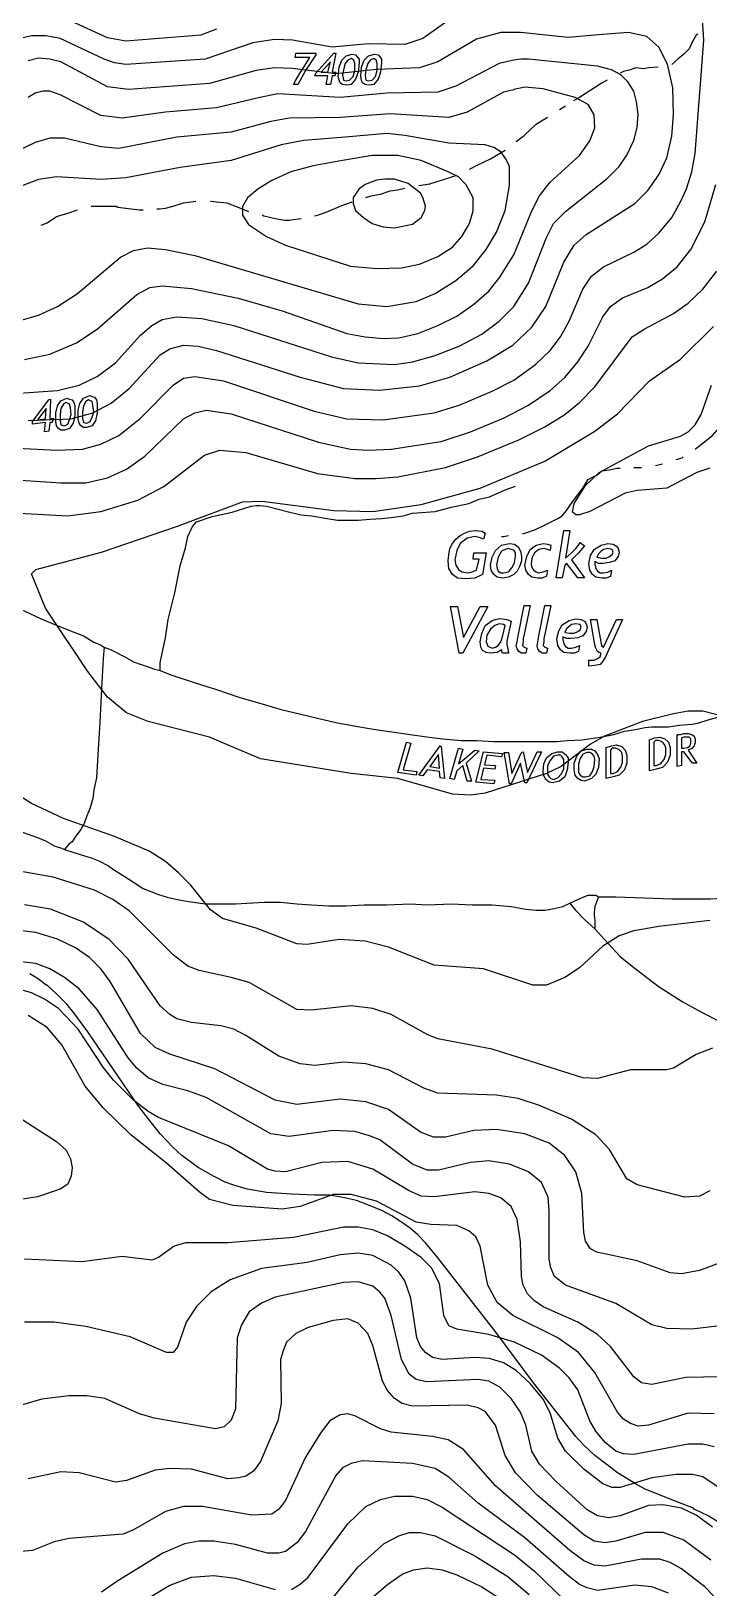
# Model space of a CAD drawing. Extents: x -4.4 to 64.9, y -5.9 to 77.3.
# Drawn here: x 22.27 to 26.4, y 19.39 to 28.89 of the extents above; entities that cross this region are included whole.
import ezdxf

# ---------------------------------------------------------------- set-up
doc = ezdxf.new("R2010")
doc.units = 0
for name, color, linetype in [('7200-7400', 7, 'CONTINUOUS'), ('7400-7600', 7, 'CONTINUOUS'), ('7600-7800', 7, 'CONTINUOUS'), ('7800-8000', 7, 'CONTINUOUS'), ('Elevations', 7, 'CONTINUOUS'), ('Labels', 7, 'CONTINUOUS'), ('roads', 7, 'CONTINUOUS'), ('topo', 7, 'CONTINUOUS'), ('water', 7, 'CONTINUOUS')]:
    doc.layers.add(name, color=color, linetype=linetype)

msp = doc.modelspace()

# ---------------------------------------------------------------- linework, layer by layer
at = {"layer": '7200-7400', "color": 2}
for points in [[(21.986746, 26.351746), (22.424356, 26.330659), (22.582527, 26.335924), (22.693255, 26.367552), (22.803975, 26.420284), (22.935785, 26.525723), (23.136136, 26.726084), (23.199445, 26.768264), (23.267996, 26.778794), (23.441986, 26.752442), (23.995595, 26.567911), (24.195945, 26.52045), (24.417386, 26.515185), (24.728467, 26.557364), (24.881367, 26.604815), (25.081715, 26.689175), (25.213567, 26.757715), (25.345385, 26.852626), (25.435015, 26.936986), (25.498285, 27.021346), (25.551006, 27.116246), (25.635366, 27.311326), (25.688095, 27.390416), (25.761905, 27.448407), (25.946436, 27.538045), (26.025526, 27.585496), (26.099344, 27.654036), (26.178426, 27.748945), (26.231155, 27.843845), (26.268067, 27.922935), (26.299695, 28.028376), (26.320782, 28.139104), (26.373514, 28.829797), (26.362957, 28.987965)], [(24.860274, 28.982662), (24.659913, 28.840311), (24.549193, 28.803402), (24.327753, 28.808667), (24.106312, 28.78758), (23.863774, 28.82976), (23.753054, 28.835025), (23.621244, 28.813938), (23.331263, 28.713766), (22.846152, 28.682127), (22.777612, 28.692684), (22.714342, 28.713772), (22.445443, 28.840303), (22.361084, 28.856125), (22.271453, 28.856125), (22.202913, 28.840303)], [(23.399809, 28.898329), (23.304858, 28.861417), (22.846157, 28.824508), (22.735437, 28.845595), (22.513989, 28.945774)], [(21.986751, 26.161934), (22.450732, 26.130303), (22.60363, 26.130303), (22.73544, 26.161934), (22.851431, 26.214663), (22.962151, 26.293744), (23.199411, 26.520463), (23.268001, 26.557372), (23.336542, 26.573194), (23.489442, 26.552107), (24.021961, 26.378117), (24.21704, 26.335937), (24.327761, 26.330672), (24.464852, 26.335937), (24.770652, 26.383385), (24.949912, 26.441376), (25.15026, 26.525736), (25.303211, 26.604825), (25.435021, 26.694456), (25.524651, 26.773548), (25.60374, 26.868446), (25.66701, 26.963357), (25.75664, 27.142618), (25.804091, 27.205887), (25.877901, 27.258616), (26.030812, 27.321875), (26.120442, 27.374607), (26.21007, 27.448418), (26.294432, 27.553867), (26.378792, 27.722587), (26.44733, 27.949306)], [(22.007807, 25.956345), (22.492878, 25.929992), (22.693226, 25.956345), (22.919947, 26.024883), (23.078118, 26.109245), (23.325926, 26.299054), (23.420867, 26.330693), (23.579048, 26.314871), (24.016658, 26.188332), (24.243377, 26.15669), (24.375187, 26.15669), (24.506997, 26.167247), (24.796986, 26.225246), (24.992058, 26.288516), (25.245137, 26.393966), (25.403355, 26.473047), (25.524627, 26.546866), (25.614257, 26.620677), (25.709156, 26.715577), (25.935866, 27.021385), (26.009688, 27.068836), (26.188946, 27.163737), (26.278586, 27.227006), (26.368217, 27.311366), (26.452576, 27.422086)], [(26.652967, 24.66434), (26.368256, 24.738161), (26.278618, 24.738161), (26.188988, 24.722339), (25.999186, 24.674888), (25.767197, 24.585248), (25.682837, 24.537797), (25.503566, 24.400717), (25.413936, 24.358537), (25.039598, 24.237268), (24.949968, 24.226737), (24.839198, 24.232002), (24.507037, 24.326903), (24.222316, 24.358542), (23.668718, 24.448172), (23.357637, 24.579982), (22.983296, 24.674883), (22.851486, 24.727612), (22.735448, 24.822513), (22.614176, 24.980694), (22.355826, 25.365573), (22.271467, 25.576472), (22.297846, 25.602851), (22.698544, 25.708301), (23.162565, 25.866471), (23.557995, 26.014101), (23.679264, 26.019366), (24.116885, 25.961367), (24.354145, 25.956101), (24.649396, 25.998281), (25.007975, 26.098461), (25.403406, 26.261902), (25.709206, 26.446441), (25.846284, 26.55189), (26.041366, 26.752241), (26.231176, 26.884051), (26.431534, 27.084452)], [(26.410487, 26.220055), (26.331397, 26.193703), (26.146858, 26.098802), (25.967598, 26.08298), (25.893787, 26.067158), (25.677617, 25.956438), (25.614347, 25.93535), (25.59326, 25.93535), (25.572173, 25.951172), (25.582703, 26.003893), (25.651241, 26.114621), (25.735603, 26.193703), (26.036133, 26.357152), (26.231213, 26.415151), (26.278663, 26.441503), (26.320851, 26.483683), (26.357752, 26.546945), (26.421022, 26.726214)], [(26.41041, 23.462292), (26.099339, 23.425391), (25.946431, 23.399012), (25.856801, 23.367381), (25.75663, 23.304111), (25.614271, 23.172301), (25.52464, 23.114302), (25.41391, 23.066851), (25.32956, 23.066851), (25.029031, 23.167031), (24.728451, 23.188118), (24.449011, 23.298846), (24.30666, 23.335748), (24.148482, 23.346304), (23.953402, 23.314666), (23.890129, 23.319931), (23.642331, 23.414831), (23.4367, 23.472831), (23.362891, 23.525562), (23.24162, 23.678462), (23.167811, 23.752273), (23.08872, 23.820821), (22.988551, 23.884091), (22.777601, 23.973721), (22.466531, 24.084442), (22.271451, 24.174072), (22.18182, 24.232071)], [(26.426224, 22.682026), (26.326053, 22.645116), (26.188964, 22.560756), (26.146784, 22.550226), (25.925344, 22.550226), (25.724993, 22.497497), (25.635363, 22.502762), (25.081754, 22.676763), (24.749544, 22.740022), (24.686274, 22.766375), (24.464833, 22.887647), (24.354113, 22.924556), (24.222292, 22.940378), (23.979762, 22.913999), (23.890132, 22.919264), (23.600143, 23.082716), (23.489423, 23.114344), (23.294343, 23.156524), (23.225803, 23.182903), (23.136173, 23.251443), (22.867234, 23.520331), (22.767052, 23.588882), (22.656332, 23.646874), (22.403263, 23.725963), (22.007823, 23.794503)], [(26.41041, 21.811705), (26.34714, 21.780066), (26.25751, 21.774801), (25.967521, 21.848612), (25.904249, 21.885521), (25.79881, 22.064779), (25.71445, 22.15442), (25.56682, 22.249321), (25.37174, 22.33368), (25.23992, 22.37586), (25.10812, 22.396948), (24.749549, 22.407505), (24.665189, 22.439133), (24.449011, 22.549853), (24.311931, 22.586762), (24.17485, 22.597293), (24.00086, 22.576206), (23.91123, 22.586762), (23.779409, 22.634213), (23.579061, 22.760752), (23.50525, 22.797654), (23.426161, 22.818741), (23.246901, 22.839828), (23.15726, 22.860916), (23.11508, 22.887268), (23.057091, 22.939989), (22.861961, 23.22471), (22.74597, 23.345968), (22.5878, 23.451421), (22.387439, 23.53051), (22.229271, 23.556862)]]:
    msp.add_lwpolyline(points, dxfattribs=at)
at = {"layer": '7400-7600', "color": 2}
for points in [[(22.139807, 26.67335), (22.429799, 26.694437), (22.561609, 26.726079), (22.672379, 26.778797), (22.783099, 26.863157), (22.935999, 27.031868), (23.004537, 27.089868), (23.06781, 27.126777), (23.157437, 27.142599), (23.310337, 27.132042), (23.505417, 27.089862), (24.101209, 26.900053), (24.26465, 26.863151), (24.486098, 26.852594), (24.596858, 26.868417), (24.728668, 26.905326), (24.881568, 26.963317), (25.018659, 27.037136), (25.124109, 27.116228), (25.213739, 27.205858), (25.303369, 27.348207), (25.41409, 27.627646), (25.456269, 27.712006), (25.530078, 27.785828), (25.783167, 27.986178), (25.856978, 28.059986), (25.904429, 28.128526), (25.946608, 28.218167), (25.967696, 28.297257), (25.972961, 28.376338), (25.962431, 28.455427), (25.946608, 28.518697), (25.909699, 28.576688), (25.867519, 28.618868), (25.809528, 28.650507), (25.725168, 28.671594), (25.303369, 28.713774), (25.255919, 28.713764), (25.255919, 28.713735), (25.255919, 28.713735), (25.213739, 28.708469), (25.124109, 28.687382), (24.860489, 28.550301), (24.749758, 28.513392), (24.438687, 28.508127), (24.153929, 28.481774), (23.774308, 28.502862), (23.663598, 28.481774), (23.399967, 28.418504), (23.088899, 28.392152), (22.825269, 28.355243), (22.693459, 28.371065), (22.445607, 28.497604), (22.382348, 28.518692), (22.340168, 28.518692), (22.292707, 28.508135), (22.250527, 28.481782)], [(22.229266, 26.883659), (22.382166, 26.915288), (22.545657, 26.983828), (22.672197, 27.068198), (22.914727, 27.279087), (22.993816, 27.321269), (23.067627, 27.331826), (23.246895, 27.316004), (23.531606, 27.258013), (23.800496, 27.178924), (24.195937, 27.041832), (24.306657, 27.020745), (24.417417, 27.010215), (24.512326, 27.01548), (24.628317, 27.041859), (24.749586, 27.089309), (24.865577, 27.147301), (24.971026, 27.221119), (25.060656, 27.300209), (25.129197, 27.38456), (25.213557, 27.521638), (25.324277, 27.79054), (25.371738, 27.88017), (25.435007, 27.96453), (25.614265, 28.127979), (25.677535, 28.217609), (25.709177, 28.296698), (25.703885, 28.37578), (25.666986, 28.439049), (25.587897, 28.481229), (25.392817, 28.533961), (25.282097, 28.544491), (25.213546, 28.528669), (25.213538, 28.528645), (25.213538, 28.528645), (25.150268, 28.512823), (24.928828, 28.391551), (24.818108, 28.359923), (24.459579, 28.38101), (24.153739, 28.359923), (23.842658, 28.354658), (23.731937, 28.333571), (23.489407, 28.270301), (23.157239, 28.238659), (22.803988, 28.170119), (22.693268, 28.180676), (22.471817, 28.233394), (22.382147, 28.233394), (22.292517, 28.207042), (22.107978, 28.117414)], [(22.202913, 27.121536), (22.313633, 27.153164), (22.429624, 27.205885), (22.550893, 27.284974), (22.814513, 27.506414), (22.893603, 27.548605), (22.977962, 27.564427), (23.088682, 27.553896), (23.267993, 27.516984), (24.264483, 27.221725), (24.438473, 27.205903), (24.617733, 27.237542), (24.733732, 27.284992), (24.860264, 27.364082), (24.965713, 27.453712), (25.044803, 27.553894), (25.108072, 27.659343), (25.160793, 27.791154), (25.187199, 27.944054), (25.187199, 28.060042), (25.166059, 28.107492), (25.134417, 28.149683), (25.092287, 28.176035), (25.039516, 28.191857), (24.818079, 28.202414), (24.549177, 28.249864), (24.438457, 28.260395), (24.185378, 28.239307), (24.185399, 28.239263), (24.185399, 28.239263), (23.93232, 28.218175), (23.795239, 28.191823), (23.489439, 28.096925), (23.178318, 28.054745), (22.846157, 27.991475), (22.698528, 27.980918), (22.424359, 27.99674), (22.313639, 27.980918), (22.007838, 27.864927)], [(26.521141, 20.994434), (26.2997, 20.968081), (26.14679, 20.973346), (26.057159, 20.994434), (25.835722, 21.126244), (25.529921, 21.236964), (25.461381, 21.289685), (25.440267, 21.342414), (25.429737, 21.395135), (25.429737, 21.690394), (25.424472, 21.774753), (25.382289, 21.864384), (25.3032, 21.927654), (25.187209, 21.975104), (25.06067, 21.996191), (24.94995, 21.985661), (24.75487, 21.93821), (24.686282, 21.93821), (24.596651, 21.975112), (24.396301, 22.122741), (24.333031, 22.149094), (24.243401, 22.175473), (24.11158, 22.180738), (23.842689, 22.143829), (23.731969, 22.159651), (23.336542, 22.381091), (23.225811, 22.423271), (23.072911, 22.46018), (22.98328, 22.50236), (22.91474, 22.560362), (22.861972, 22.623621), (22.67216, 22.918881), (22.561439, 23.045423), (22.471812, 23.113961), (22.382181, 23.166692), (22.297822, 23.19832), (22.208181, 23.208877)], [(26.47895, 20.678447), (26.26278, 20.673182), (26.057151, 20.631002), (25.993882, 20.641559), (25.946431, 20.67846), (25.804069, 20.862999), (25.724991, 20.93681), (25.603722, 21.010632), (25.39282, 21.10553), (25.340101, 21.142439), (25.297922, 21.184622), (25.271569, 21.23734), (25.261012, 21.290071), (25.255747, 21.50096), (25.23466, 21.638051), (25.19774, 21.71713), (25.134481, 21.769861), (25.060662, 21.796214), (24.97631, 21.806771), (24.728451, 21.775129), (24.649362, 21.780394), (24.575551, 21.812036), (24.35411, 21.943846), (24.20121, 21.991296), (24.04304, 21.986031), (23.821592, 21.928029), (23.758322, 21.933294), (23.710871, 21.943851), (23.473612, 22.0862), (23.04654, 22.26019), (22.98327, 22.297099), (22.8936, 22.36564), (22.772331, 22.486911), (22.709061, 22.56599), (22.556161, 22.797979), (22.434892, 22.924522), (22.350529, 22.982521), (22.271451, 23.01942), (22.166001, 23.051061)], [(26.436762, 20.451834), (26.278594, 20.457099), (26.036064, 20.383278), (25.972794, 20.378013), (25.925344, 20.393835), (25.883164, 20.420187), (25.846252, 20.462367), (25.709174, 20.704898), (25.608992, 20.826169), (25.482453, 20.915797), (25.208294, 21.052888), (25.113383, 21.131977), (25.055383, 21.237419), (25.007933, 21.474679), (24.98158, 21.532678), (24.939401, 21.569588), (24.865582, 21.601219), (24.707372, 21.606484), (24.617741, 21.622306), (24.3752, 21.748845), (24.2223, 21.791025), (24.11158, 21.791025), (23.911232, 21.717207), (23.800512, 21.701385), (23.49998, 21.722472), (23.357621, 21.759373), (23.294351, 21.806832), (23.094001, 21.980822), (22.877791, 22.154812), (22.709061, 22.318253), (22.598341, 22.450063), (22.455992, 22.703142), (22.366362, 22.808592), (22.250361, 22.882403)], [(22.160707, 22.281378), (22.424338, 22.112658), (22.482326, 22.059929), (22.508679, 22.007208), (22.519236, 21.95449), (22.51397, 21.901759), (22.492883, 21.854308), (22.445433, 21.82268), (22.308352, 21.775219), (21.897102, 21.71196)], [(26.436773, 20.251317), (26.368233, 20.267139), (26.278605, 20.267139), (25.946444, 20.203869), (25.883175, 20.209135), (25.835724, 20.224957), (25.772454, 20.277677), (25.714452, 20.346218), (25.677543, 20.409488), (25.603735, 20.599297), (25.551014, 20.673105), (25.493015, 20.731107), (25.382284, 20.810196), (25.218843, 20.889278), (25.060675, 20.936725), (24.865584, 20.968367), (24.818094, 20.989454), (24.786503, 21.052724), (24.760151, 21.247804), (24.712653, 21.342705), (24.649383, 21.405975), (24.549201, 21.474523), (24.443762, 21.537795), (24.354121, 21.574694), (24.264491, 21.590516), (24.174861, 21.590516), (23.86906, 21.527246), (23.468352, 21.495607), (23.210002, 21.495607), (23.141462, 21.47452), (23.046561, 21.405972), (23.004381, 21.39015), (22.825073, 21.411237), (22.577272, 21.379606), (22.229281, 21.395428)]]:
    msp.add_lwpolyline(points, dxfattribs=at)
msp.add_lwpolyline([(24.169577, 28.096305), (23.990308, 28.064664), (23.853228, 28.027755), (23.737237, 27.975034), (23.652877, 27.922305), (23.589608, 27.869584), (23.557969, 27.816866), (23.557969, 27.764134), (23.594878, 27.706146), (23.705598, 27.632324), (23.821589, 27.579603), (24.217027, 27.453064), (24.375198, 27.437242), (24.528098, 27.442507), (24.638818, 27.463594), (24.749549, 27.511045), (24.839179, 27.569044), (24.897168, 27.632314), (24.944629, 27.711403), (24.965716, 27.790484), (24.965716, 27.869573), (24.923536, 27.948663), (24.876086, 27.996113), (24.812805, 28.027744), (24.649364, 28.096295), (24.507016, 28.127923), (24.348835, 28.127923), (24.169574, 28.096295), (24.169577, 28.096305)], close=True, dxfattribs=at)
at = {"layer": '7600-7800', "color": 2}
for points in [[(26.426221, 19.761018), (26.326039, 19.834826), (26.236409, 19.877006), (26.125692, 19.898093), (26.036061, 19.892828), (25.862071, 19.829555), (25.793531, 19.819025), (25.724991, 19.829555), (25.661721, 19.866467), (25.471912, 20.040457), (25.37173, 20.145907), (25.324279, 20.224996), (25.28737, 20.383167), (25.255742, 20.462256), (25.19774, 20.546616), (25.129199, 20.615156), (25.060662, 20.652066), (24.997389, 20.662596), (24.68104, 20.646774), (24.617731, 20.662596), (24.575551, 20.694235), (24.52809, 20.783865), (24.46482, 21.052756), (24.427921, 21.158206), (24.39628, 21.195115), (24.3541, 21.232027), (24.26447, 21.258379), (24.174839, 21.253114), (23.758322, 21.163484), (23.673959, 21.126572), (23.600141, 21.073854), (23.55269, 20.994764), (23.526338, 20.915673), (23.515781, 20.483333), (23.489428, 20.414793), (23.447248, 20.372613), (23.394528, 20.362056), (23.02019, 20.425336), (22.930549, 20.451689), (22.719607, 20.546587), (22.60889, 20.562409), (22.49817, 20.562409), (22.334718, 20.541322), (22.208178, 20.504412)], [(26.415686, 19.560778), (26.252237, 19.682047), (26.125697, 19.729498), (26.014977, 19.729498), (25.835716, 19.67678), (25.772447, 19.666223), (25.703896, 19.67678), (25.640636, 19.713678), (25.355916, 19.956219), (25.224105, 20.093297), (25.160836, 20.19875), (25.102847, 20.383289), (25.039577, 20.467648), (24.997395, 20.488736), (24.928846, 20.504558), (24.596646, 20.499292), (24.533376, 20.515115), (24.485926, 20.546756), (24.443746, 20.594204), (24.412105, 20.652206), (24.354105, 20.868376), (24.322477, 20.942184), (24.264475, 21.005454), (24.201205, 21.031833), (24.111575, 21.021276), (23.958675, 20.979096), (23.884867, 20.942184), (23.826865, 20.889466), (23.805777, 20.836734), (23.789955, 20.784016), (23.795221, 20.515115), (23.774133, 20.409675), (23.668684, 20.161864), (23.626514, 20.103865), (23.579053, 20.072234), (23.536873, 20.061677), (23.468333, 20.056412), (23.246893, 20.114411), (23.115083, 20.119676), (23.025444, 20.109146), (22.851454, 20.045873), (22.782874, 20.035343), (22.561434, 20.093332), (22.450703, 20.098597), (22.250353, 20.056417)], [(26.526419, 19.244313), (26.378789, 19.397213), (26.236428, 19.507933), (26.16789, 19.544843), (26.10462, 19.56593), (25.9939, 19.56593), (25.77246, 19.52375), (25.703909, 19.529015), (25.64065, 19.555368), (25.55629, 19.618637), (25.10286, 20.014068), (24.90778, 20.235519), (24.812869, 20.293508), (24.717918, 20.314595), (24.464839, 20.340974), (24.401579, 20.362061), (24.243398, 20.44114), (24.201218, 20.451697), (24.153768, 20.446431), (24.090498, 20.409522), (24.03778, 20.340982), (23.942879, 20.188082), (23.82161, 19.924451), (23.77943, 19.87173), (23.73725, 19.840102), (23.615979, 19.83481), (23.315449, 19.887541), (23.199458, 19.887541), (23.088738, 19.8559), (22.893608, 19.74518), (22.830338, 19.718827), (22.49818, 19.692448), (22.40855, 19.671361), (22.276729, 19.61863), (22.208189, 19.613364)], [(26.157352, 19.359576), (26.057173, 19.396485), (25.951723, 19.407016), (25.725012, 19.375387), (25.661742, 19.39121), (25.614292, 19.412297), (25.551022, 19.459747), (25.282121, 19.697007), (24.99741, 19.907896), (24.818102, 20.066077), (24.733743, 20.118806), (24.596662, 20.150437), (24.290851, 20.166259), (24.222311, 20.150437), (24.169593, 20.124084), (24.127413, 20.076634), (23.942882, 19.733924), (23.89015, 19.665376), (23.821613, 19.612655), (23.779433, 19.602125), (23.710893, 19.602125), (23.515802, 19.654846), (23.383992, 19.675933), (23.294362, 19.675933), (23.204731, 19.660111), (23.072921, 19.60212), (22.798712, 19.4334), (22.698531, 19.364849)]]:
    msp.add_lwpolyline(points, dxfattribs=at)
at = {"layer": '7800-8000', "color": 2}
for points in [[(24.021945, 19.223273), (24.264475, 19.518522), (24.422656, 19.660883), (24.512276, 19.708331), (24.575546, 19.729445), (24.644086, 19.729445), (24.733724, 19.708331), (24.976254, 19.587073), (25.176655, 19.460533), (25.308465, 19.349813)], [(24.333047, 19.317478), (24.443767, 19.412387), (24.533397, 19.475646), (24.601938, 19.502025), (24.686298, 19.512555), (24.775928, 19.502025), (24.865558, 19.470386), (25.018458, 19.396575), (25.176676, 19.296396)]]:
    msp.add_lwpolyline(points, dxfattribs=at)
at = {"layer": 'Elevations', "color": 1}
for points in [[(24.006128, 28.740149), (23.942858, 28.645243), (23.895408, 28.560894), (23.869055, 28.560894), (23.884878, 28.587352), (23.905965, 28.624261), (23.937603, 28.671701), (23.969234, 28.724433), (23.879604, 28.724433), (23.884869, 28.750891), (24.006138, 28.750891)], [(24.127397, 28.750706), (24.10631, 28.634713), (24.127397, 28.634713), (24.122132, 28.613546), (24.10631, 28.613546), (24.095779, 28.560814), (24.0694, 28.560814), (24.079957, 28.613546), (24.000868, 28.613546), (24.006133, 28.629421), (24.116864, 28.750679)], [(24.095758, 28.697974), (24.037759, 28.634713), (24.079939, 28.634713)], [(24.259207, 28.729592), (24.269737, 28.713717), (24.269737, 28.69255), (24.264472, 28.63458), (24.24865, 28.592379), (24.222298, 28.560761), (24.190667, 28.55547), (24.169579, 28.560761), (24.153757, 28.571345), (24.148492, 28.58722), (24.143227, 28.608386), (24.148492, 28.666357), (24.164314, 28.708558), (24.190667, 28.735016), (24.227579, 28.745599), (24.248666, 28.740308)], [(24.174847, 28.587246), (24.190669, 28.581955), (24.211756, 28.587246), (24.232844, 28.608413), (24.243374, 28.645296), (24.243374, 28.687497), (24.238109, 28.708664), (24.222287, 28.719247), (24.201199, 28.708664), (24.185377, 28.687497), (24.17482, 28.650588), (24.169555, 28.618943)], [(24.396288, 28.729592), (24.406845, 28.713717), (24.406845, 28.69255), (24.40158, 28.63458), (24.385758, 28.592379), (24.359405, 28.560761), (24.327763, 28.55547), (24.306676, 28.560761), (24.290854, 28.571345), (24.285588, 28.58722), (24.280323, 28.608386), (24.285588, 28.666357), (24.301411, 28.708558), (24.32779, 28.735016), (24.364698, 28.745599), (24.385786, 28.740308)], [(24.311928, 28.587246), (24.32775, 28.581955), (24.348837, 28.587246), (24.369925, 28.608413), (24.380455, 28.645296), (24.380455, 28.687497), (24.37519, 28.708664), (24.359368, 28.719247), (24.338281, 28.708664), (24.322458, 28.687497), (24.311902, 28.650588), (24.306636, 28.618943)], [(22.387447, 26.641712), (22.382182, 26.520454), (22.403269, 26.525745), (22.398004, 26.499287), (22.382182, 26.499287), (22.37689, 26.446555), (22.350538, 26.441264), (22.355803, 26.49926), (22.276721, 26.488677), (22.276721, 26.504552), (22.376903, 26.636368)], [(22.529808, 26.620625), (22.535073, 26.599458), (22.535073, 26.541461), (22.524516, 26.493995), (22.503429, 26.462378), (22.471801, 26.451794), (22.450714, 26.451794), (22.434892, 26.462378), (22.424361, 26.478253), (22.419069, 26.504711), (22.419069, 26.557442), (22.429626, 26.599617), (22.450714, 26.631235), (22.487623, 26.64711), (22.503445, 26.641818), (22.519267, 26.636526)], [(22.450719, 26.483544), (22.471806, 26.478253), (22.492894, 26.488836), (22.50345, 26.515294), (22.513981, 26.546912), (22.508716, 26.589086), (22.50345, 26.610253), (22.482363, 26.620836), (22.466541, 26.610253), (22.450719, 26.583795), (22.445454, 26.546885), (22.445454, 26.510003)], [(22.666889, 26.636447), (22.672154, 26.61528), (22.672154, 26.557284), (22.661597, 26.509844), (22.64051, 26.4782), (22.608879, 26.467616), (22.587792, 26.467616), (22.57197, 26.4782), (22.561439, 26.494075), (22.556174, 26.520533), (22.556174, 26.573238), (22.566731, 26.615439), (22.587818, 26.647083), (22.624728, 26.662958), (22.64055, 26.657666), (22.656372, 26.652375)], [(22.587808, 26.49934), (22.608895, 26.494048), (22.629983, 26.504631), (22.640513, 26.53109), (22.65107, 26.562734), (22.645805, 26.604909), (22.64054, 26.626075), (22.619452, 26.636659), (22.60363, 26.626075), (22.587808, 26.599617), (22.582543, 26.562708), (22.582543, 26.525798)], [(22.361089, 26.583715), (22.308368, 26.515162), (22.355818, 26.520454)]]:
    msp.add_lwpolyline(points, close=True, dxfattribs=at)
at = {"layer": 'Labels', "color": 6}
for points in [[(25.039559, 25.824467), (25.029029, 25.787558), (25.002676, 25.798141), (24.976297, 25.803433), (24.928846, 25.792849), (24.886666, 25.761205), (24.865579, 25.719031), (24.855048, 25.661034), (24.860314, 25.629416), (24.876136, 25.602958), (24.897223, 25.587083), (24.934135, 25.581791), (24.960487, 25.587083), (24.986866, 25.597666), (25.002688, 25.666193), (24.96578, 25.666193), (24.971045, 25.703103), (25.044866, 25.703103), (25.023778, 25.571287), (24.976327, 25.550121), (24.918327, 25.544829), (24.870879, 25.550121), (24.839237, 25.571287), (24.818149, 25.608197), (24.812884, 25.655663), (24.818149, 25.692546), (24.823414, 25.729455), (24.839237, 25.761099), (24.860324, 25.787558), (24.886676, 25.808724), (24.913029, 25.824599), (24.944667, 25.835183), (24.981577, 25.840474), (25.018478, 25.835183)], [(25.556258, 25.840289), (25.529905, 25.671564), (25.566815, 25.703209), (25.593167, 25.729667), (25.608989, 25.750834), (25.619519, 25.766709), (25.645872, 25.745542), (25.608971, 25.703367), (25.566791, 25.661166), (25.645872, 25.550465), (25.603693, 25.550465), (25.535152, 25.640105), (25.524595, 25.629522), (25.5088, 25.550412), (25.47189, 25.550412), (25.519349, 25.840421)], [(25.239909, 25.740118), (25.255731, 25.71366), (25.260996, 25.682015), (25.260996, 25.655557), (25.250466, 25.623939), (25.234644, 25.592295), (25.213557, 25.571129), (25.181915, 25.555254), (25.145015, 25.549962), (25.113374, 25.555254), (25.092287, 25.571129), (25.076465, 25.597587), (25.0712, 25.629205), (25.08173, 25.676644), (25.102818, 25.718845), (25.139727, 25.75049), (25.187178, 25.761073), (25.218816, 25.755781)], [(25.440267, 25.750675), (25.435002, 25.719031), (25.41918, 25.724322), (25.398092, 25.729614), (25.366453, 25.724322), (25.340101, 25.703156), (25.324279, 25.671511), (25.319014, 25.634602), (25.324279, 25.613435), (25.334809, 25.59756), (25.350631, 25.586977), (25.366453, 25.581685), (25.392832, 25.586977), (25.419185, 25.59756), (25.41392, 25.560678), (25.387567, 25.550094), (25.361188, 25.550094), (25.324286, 25.555386), (25.303199, 25.571261), (25.287377, 25.597719), (25.282112, 25.629337), (25.292669, 25.682068), (25.313756, 25.724243), (25.350665, 25.750701), (25.392845, 25.761285), (25.419197, 25.755993)], [(25.851517, 25.729561), (25.856782, 25.708394), (25.851517, 25.681936), (25.83043, 25.655478), (25.798802, 25.644894), (25.756611, 25.639603), (25.730258, 25.639603), (25.709171, 25.650186), (25.709171, 25.634311), (25.714436, 25.607853), (25.724967, 25.591978), (25.740789, 25.581394), (25.761876, 25.581394), (25.788228, 25.586686), (25.809316, 25.597269), (25.80405, 25.56036), (25.777698, 25.549777), (25.751345, 25.549777), (25.714433, 25.555068), (25.693346, 25.570943), (25.677524, 25.597402), (25.672259, 25.639603), (25.682816, 25.687043), (25.703903, 25.723952), (25.746082, 25.75041), (25.788262, 25.760994), (25.819904, 25.755702), (25.840991, 25.745119)], [(25.118648, 25.59248), (25.13447, 25.581897), (25.150292, 25.581897), (25.181923, 25.587189), (25.20301, 25.613647), (25.218832, 25.645291), (25.224098, 25.682201), (25.224098, 25.703367), (25.213541, 25.719242), (25.197719, 25.724534), (25.181897, 25.729826), (25.160809, 25.724534), (25.139696, 25.713951), (25.118608, 25.677041), (25.108051, 25.629601), (25.113317, 25.608435)], [(25.719707, 25.67683), (25.751338, 25.671538), (25.777717, 25.671538), (25.798804, 25.682121), (25.814626, 25.692705), (25.819892, 25.70858), (25.814626, 25.724455), (25.788274, 25.729746), (25.761921, 25.724455), (25.746099, 25.713871), (25.730277, 25.697996)], [(25.055378, 25.376316), (24.902478, 25.091598), (24.881391, 25.091598), (24.828659, 25.376316), (24.870842, 25.376316), (24.907751, 25.186504), (25.00793, 25.376316)], [(25.287367, 25.091598), (25.261014, 25.091598), (25.245192, 25.102181), (25.234635, 25.118056), (25.22937, 25.133931), (25.234635, 25.160389), (25.239901, 25.197299), (25.27681, 25.381846), (25.31372, 25.381846), (25.27681, 25.207856), (25.271545, 25.181397), (25.271545, 25.160231), (25.266279, 25.139064), (25.276836, 25.128481), (25.292658, 25.123189)], [(25.413907, 25.091598), (25.387528, 25.091598), (25.371706, 25.102181), (25.361149, 25.118056), (25.355884, 25.133931), (25.361149, 25.160389), (25.366414, 25.197299), (25.403324, 25.381846), (25.440233, 25.381846), (25.403324, 25.207856), (25.398059, 25.181397), (25.398059, 25.160231), (25.392794, 25.139064), (25.403324, 25.128481), (25.419146, 25.123189)], [(25.197729, 25.286675), (25.171376, 25.165416), (25.171376, 25.14425), (25.176642, 25.117791), (25.181907, 25.091333), (25.145008, 25.091333), (25.139743, 25.1125), (25.11339, 25.096625), (25.07121, 25.091333), (25.044858, 25.096625), (25.023771, 25.107208), (25.01324, 25.128375), (25.007975, 25.159993), (25.018532, 25.212724), (25.039619, 25.26019), (25.081789, 25.291808), (25.102877, 25.2971), (25.129229, 25.302391), (25.171408, 25.2971)], [(25.055378, 25.133772), (25.081731, 25.123189), (25.102818, 25.128481), (25.11864, 25.139064), (25.134462, 25.160231), (25.144992, 25.191875), (25.160815, 25.260428), (25.150284, 25.26572), (25.123905, 25.271012), (25.097553, 25.260428), (25.0712, 25.239262), (25.050113, 25.202352), (25.044848, 25.160178)], [(25.656437, 25.270853), (25.661702, 25.249686), (25.656437, 25.223228), (25.63535, 25.19677), (25.603711, 25.186186), (25.561531, 25.180895), (25.535178, 25.180895), (25.514091, 25.191478), (25.514091, 25.175603), (25.519356, 25.149145), (25.529913, 25.13327), (25.545735, 25.122686), (25.566822, 25.122686), (25.593175, 25.127978), (25.614262, 25.138561), (25.608971, 25.101652), (25.582618, 25.091069), (25.556266, 25.091069), (25.519356, 25.09636), (25.498269, 25.112235), (25.482447, 25.138694), (25.477182, 25.180895), (25.487739, 25.228334), (25.508826, 25.265244), (25.551006, 25.291702), (25.593186, 25.302285), (25.624828, 25.296994), (25.645915, 25.28641)], [(25.524617, 25.218148), (25.556258, 25.212856), (25.582637, 25.212856), (25.603724, 25.22344), (25.619546, 25.234023), (25.624811, 25.249898), (25.619546, 25.265773), (25.593194, 25.271065), (25.566841, 25.265773), (25.551019, 25.25519), (25.535197, 25.239315)], [(25.877878, 25.297232), (25.772428, 25.065245), (25.756606, 25.044079), (25.740784, 25.022912), (25.709145, 25.01762), (25.672243, 25.012329), (25.672243, 25.049238), (25.703874, 25.049238), (25.724961, 25.059821), (25.740783, 25.070405), (25.746048, 25.091571), (25.735518, 25.096863), (25.724961, 25.102155), (25.714431, 25.123321), (25.709165, 25.144488), (25.682813, 25.297391), (25.719722, 25.297391), (25.746074, 25.149753), (25.75134, 25.133878), (25.76187, 25.128586), (25.840959, 25.297311)], [(26.315509, 24.58545), (26.320774, 24.569575), (26.320774, 24.548408), (26.315509, 24.527241), (26.299687, 24.511366), (26.278599, 24.500783), (26.33132, 24.421699), (26.304968, 24.421699), (26.252237, 24.490226), (26.236415, 24.490226), (26.236415, 24.405877), (26.210036, 24.400585), (26.210036, 24.590398), (26.215301, 24.595689), (26.231123, 24.595689), (26.25221, 24.600981), (26.278563, 24.600981), (26.29965, 24.595689)], [(24.623009, 24.369285), (24.617744, 24.348119), (24.507024, 24.363994), (24.559753, 24.548514), (24.586105, 24.543222), (24.538655, 24.379789)], [(24.770639, 24.522161), (24.791726, 24.327084), (24.765374, 24.332376), (24.760109, 24.369285), (24.68629, 24.379869), (24.659938, 24.342959), (24.633585, 24.348251), (24.765396, 24.527533)], [(24.902449, 24.506366), (24.876096, 24.416725), (24.976276, 24.501074), (25.002629, 24.495783), (24.92354, 24.421964), (24.955179, 24.311262), (24.928826, 24.311262), (24.902447, 24.406168), (24.865546, 24.374524), (24.849724, 24.321793), (24.823372, 24.327084), (24.876093, 24.511631)], [(25.709177, 24.495809), (25.724999, 24.474642), (25.73553, 24.448184), (25.730264, 24.395453), (25.714442, 24.353278), (25.68809, 24.32682), (25.645911, 24.310945), (25.624824, 24.316236), (25.603736, 24.32682), (25.587914, 24.347986), (25.582623, 24.37963), (25.582623, 24.421805), (25.598445, 24.46398), (25.624797, 24.495624), (25.661709, 24.506207), (25.688088, 24.506207)], [(25.872628, 24.522161), (25.893715, 24.500995), (25.904246, 24.469377), (25.904246, 24.421937), (25.888424, 24.379736), (25.856785, 24.348119), (25.819873, 24.337535), (25.777693, 24.326952), (25.777693, 24.516738), (25.809335, 24.527321), (25.840963, 24.532613)], [(25.804077, 24.501074), (25.804077, 24.358728), (25.819899, 24.358728), (25.846278, 24.369312), (25.867365, 24.39577), (25.877922, 24.427414), (25.877922, 24.464297), (25.872657, 24.485464), (25.856835, 24.501339), (25.835748, 24.511922), (25.81466, 24.511922)], [(26.136249, 24.569628), (26.157336, 24.548461), (26.167867, 24.516817), (26.167867, 24.469377), (26.152071, 24.427203), (26.120432, 24.395558), (26.08353, 24.384975), (26.04135, 24.374392), (26.04135, 24.564204), (26.072981, 24.574787), (26.10462, 24.580079)], [(26.067708, 24.54854), (26.067708, 24.406195), (26.083504, 24.406195), (26.109883, 24.416778), (26.13097, 24.443236), (26.1415, 24.474854), (26.1415, 24.511763), (26.136235, 24.53293), (26.120413, 24.548805), (26.099326, 24.559388), (26.078238, 24.559388)], [(26.236428, 24.574893), (26.236428, 24.511631), (26.25225, 24.511631), (26.273337, 24.516923), (26.28916, 24.527506), (26.294425, 24.543381), (26.294425, 24.559256), (26.294425, 24.569839), (26.283868, 24.580423), (26.268072, 24.580423), (26.25225, 24.580423)], [(24.702098, 24.400903), (24.760087, 24.39032), (24.754822, 24.474669)], [(25.144987, 24.479987), (25.139722, 24.45882), (25.050084, 24.469404), (25.034262, 24.411407), (25.102802, 24.406115), (25.097537, 24.384949), (25.028987, 24.39024), (25.013165, 24.321713), (25.097525, 24.316421), (25.09226, 24.295255), (24.98154, 24.305838), (25.029001, 24.490359)], [(25.382287, 24.490544), (25.292609, 24.300732), (25.282079, 24.300732), (25.255753, 24.42199), (25.197714, 24.295466), (25.187183, 24.295466), (25.155544, 24.485279), (25.181897, 24.485279), (25.202984, 24.358728), (25.261023, 24.485279), (25.27158, 24.49057), (25.297906, 24.36402), (25.355947, 24.49057)], [(25.529919, 24.474722), (25.545741, 24.453555), (25.545741, 24.427097), (25.540476, 24.379657), (25.524654, 24.337456), (25.493023, 24.310998), (25.450843, 24.300414), (25.429756, 24.305706), (25.408615, 24.321581), (25.398111, 24.342748), (25.392846, 24.369206), (25.398111, 24.416672), (25.413881, 24.453581), (25.445562, 24.48004), (25.48247, 24.490623), (25.508823, 24.490623)], [(25.440289, 24.327084), (25.456111, 24.321793), (25.482463, 24.332376), (25.503551, 24.353543), (25.519373, 24.385187), (25.519373, 24.422096), (25.519373, 24.443263), (25.508842, 24.459138), (25.498286, 24.469721), (25.482463, 24.469721), (25.456111, 24.464429), (25.435024, 24.437971), (25.419175, 24.406327), (25.419175, 24.374709), (25.419175, 24.353543), (25.429758, 24.337668)], [(25.619549, 24.348171), (25.635371, 24.337588), (25.651193, 24.337588), (25.677572, 24.34288), (25.693394, 24.369338), (25.703951, 24.400982), (25.709216, 24.443157), (25.703951, 24.464324), (25.693394, 24.474907), (25.677572, 24.48549), (25.66175, 24.48549), (25.635397, 24.474907), (25.619575, 24.448449), (25.609018, 24.416804), (25.609018, 24.385187), (25.609018, 24.36402)]]:
    msp.add_lwpolyline(points, close=True, dxfattribs=at)
at = {"layer": 'roads', "color": 7}
for points in [[(26.336607, 28.866673), (26.32605, 28.861381), (26.299671, 28.813941), (26.283849, 28.777032), (26.252208, 28.745388), (26.215309, 28.71377), (26.178399, 28.682126), (26.178399, 28.682126)], [(25.782988, 28.587246), (25.746078, 28.56608), (25.614268, 28.48173), (25.577359, 28.460564)], [(26.094058, 28.66633), (26.036059, 28.661039), (26.004428, 28.655747), (25.956978, 28.661039), (25.925339, 28.650455), (25.883159, 28.639872), (25.862072, 28.629289)], [(25.492988, 28.407991), (25.529887, 28.429158)], [(25.229357, 28.212914), (25.276808, 28.249823), (25.350627, 28.31835), (25.419167, 28.360525)], [(24.944639, 28.044189), (24.986827, 28.065356), (25.071179, 28.10753), (25.160817, 28.160262)], [(24.311928, 27.870199), (24.343567, 27.880782), (24.401569, 27.891366), (24.459558, 27.912532), (24.507019, 27.917824), (24.549188, 27.928407)], [(24.633558, 27.944018), (24.702098, 27.954601), (24.818097, 27.99151), (24.865547, 28.007385)], [(23.035967, 27.801645), (23.051789, 27.801645), (23.088698, 27.806937), (23.136149, 27.81752), (23.199419, 27.838687), (23.273237, 27.84927)], [(23.362878, 27.849112), (23.368143, 27.849112), (23.399772, 27.84382), (23.463041, 27.838528), (23.547404, 27.806884), (23.594852, 27.785718)], [(24.000857, 27.759471), (24.021944, 27.764763), (24.069394, 27.780638), (24.164295, 27.822812), (24.227565, 27.843979)], [(22.32945, 27.701474), (22.366359, 27.717349), (22.424361, 27.754259), (22.492902, 27.775425), (22.550901, 27.796592)], [(22.635261, 27.817468), (22.645791, 27.817468), (22.698509, 27.817468), (22.751241, 27.817468), (22.788151, 27.817468), (22.798681, 27.812176), (22.846128, 27.806884)], [(22.846157, 27.806937), (22.930517, 27.796354), (22.951604, 27.796354)], [(23.679227, 27.764736), (23.689757, 27.759444), (23.758309, 27.743569), (23.816297, 27.732986), (23.842649, 27.732986), (23.884839, 27.738278), (23.916468, 27.743569)], [(22.714337, 25.128507), (22.756517, 25.112632), (22.840879, 25.070458), (22.893608, 25.03884), (22.941058, 25.022965), (22.988509, 25.00709), (23.014888, 24.996506), (23.057067, 24.985923), (23.057067, 25.033363), (23.067597, 25.09136), (23.088685, 25.186266), (23.104507, 25.296994), (23.146687, 25.460427), (23.178318, 25.623886), (23.209957, 25.734615), (23.225779, 25.803142), (23.252158, 25.861138), (23.262688, 25.877013), (23.27851, 25.892888), (23.373411, 25.924533), (23.49468, 25.950991), (23.610721, 25.9879), (23.64231, 25.993192), (23.663398, 25.993192), (23.705619, 25.9879), (23.76889, 25.972025), (23.847979, 25.950859), (23.91652, 25.934984), (23.979789, 25.929692), (24.07469, 25.913817), (24.137959, 25.903234), (24.190689, 25.903234), (24.2645, 25.903234), (24.33831, 25.908525), (24.406858, 25.913817), (24.46485, 25.919109), (24.538669, 25.929692), (24.59666, 25.945567), (24.733748, 25.95615), (24.833919, 25.982609), (24.939369, 26.003775), (25.00265, 26.030234), (25.065909, 26.046109), (25.160817, 26.088283), (25.22409, 26.10945)], [(21.765279, 25.523953), (21.833819, 25.502787), (21.965637, 25.45532), (22.028907, 25.434154), (22.092169, 25.412987), (22.181807, 25.370813), (22.260889, 25.333903), (22.329437, 25.302285), (22.403248, 25.270641), (22.519238, 25.223175), (22.587787, 25.196717), (22.651048, 25.159807), (22.687958, 25.143932), (22.714311, 25.128057)], [(22.714337, 25.128507), (22.709072, 25.05998), (22.698541, 24.875433), (22.687985, 24.669799), (22.677454, 24.506366), (22.666897, 24.332376), (22.651075, 24.258557), (22.64581, 24.205826), (22.629988, 24.147829), (22.608901, 24.100389), (22.593079, 24.052923), (22.571991, 24.016014), (22.54036, 23.973839), (22.519273, 23.942195), (22.498186, 23.92632), (22.471807, 23.894676)], [(23.057057, 24.986161), (23.120327, 24.959703), (23.262688, 24.912237), (23.399769, 24.870062), (23.536858, 24.822596), (23.684479, 24.780421), (23.795197, 24.748804), (23.879567, 24.727637), (24.016687, 24.695993), (24.127408, 24.669534), (24.238128, 24.648368), (24.369948, 24.627201), (24.470117, 24.611326), (24.580848, 24.595451), (24.696839, 24.579576), (24.781198, 24.568993), (24.891918, 24.558409), (24.986827, 24.558409), (25.092269, 24.553118), (25.181907, 24.553118), (25.308439, 24.553118), (25.403347, 24.553118), (25.477158, 24.553118), (25.540428, 24.558409), (25.630058, 24.563701), (25.740779, 24.579576), (25.825149, 24.595451), (25.888458, 24.616618), (25.956999, 24.627201), (26.014998, 24.637784), (26.057178, 24.643076), (26.104628, 24.643076), (26.157349, 24.643076), (26.225887, 24.653659), (26.299708, 24.658951), (26.336618, 24.664243), (26.399887, 24.685409), (26.473698, 24.706576)], [(22.213436, 24.000006), (22.308336, 23.968389), (22.355784, 23.947222), (22.413825, 23.915578), (22.450685, 23.904994), (22.471772, 23.894411)], [(22.471799, 23.894755), (22.535068, 23.873588), (22.640518, 23.841944), (22.682698, 23.826069), (22.740697, 23.794451), (22.772328, 23.773285), (22.835598, 23.73111), (22.893597, 23.694201), (22.951597, 23.657291), (22.988498, 23.641416), (23.046497, 23.62025), (23.099229, 23.604375), (23.162488, 23.5885), (23.231039, 23.577916), (23.331208, 23.562041), (23.415618, 23.562041), (23.515789, 23.562041), (23.689779, 23.572625), (23.789958, 23.572625), (23.890137, 23.562041), (23.979767, 23.55675), (24.085217, 23.551458), (24.190659, 23.551458), (24.301387, 23.55675), (24.438468, 23.55675), (24.580827, 23.562041), (24.686279, 23.55675), (24.833909, 23.562041), (24.960438, 23.55675), (25.081707, 23.55675), (25.197748, 23.546166), (25.287378, 23.530291), (25.350648, 23.525), (25.403369, 23.525), (25.461368, 23.535583), (25.48772, 23.540875), (25.514099, 23.546166), (25.55628, 23.567333)], [(25.556258, 23.567862), (25.603708, 23.589029), (25.651167, 23.610196), (25.666989, 23.615487), (25.693342, 23.615487), (25.714429, 23.615487), (25.730251, 23.604904)], [(25.556258, 23.567862), (25.587897, 23.525688), (25.645888, 23.467691), (25.709158, 23.409694)], [(25.730259, 23.604772), (25.719702, 23.578313), (25.709172, 23.546669), (25.703907, 23.50976), (25.703907, 23.493885), (25.709172, 23.462267), (25.709172, 23.4411), (25.709172, 23.409456)], [(25.730259, 23.604772), (25.782977, 23.604772), (25.835708, 23.604772), (26.178407, 23.594188), (26.415678, 23.594188), (26.626616, 23.604772), (26.763697, 23.610063)], [(25.709169, 23.409694), (25.767168, 23.346433), (25.862069, 23.24097), (25.935877, 23.182973), (26.094058, 23.061714), (26.241688, 22.966808), (26.336588, 22.914103), (26.489488, 22.834993), (26.610797, 22.755909), (26.658208, 22.724291), (26.700427, 22.687382), (26.758387, 22.645181), (26.795338, 22.624014), (26.826967, 22.602848)], [(26.46313, 19.792814), (26.399861, 19.829723), (26.315512, 19.871898), (26.31022, 19.877189), (26.215319, 19.914099), (26.014969, 19.993209), (25.967521, 20.019668), (25.846249, 20.09346), (25.78298, 20.140926), (25.709169, 20.198923), (25.640631, 20.262185), (25.59317, 20.314916), (25.33482, 20.641809), (25.097561, 20.958145), (24.74426, 21.411588), (24.675719, 21.495937), (24.628269, 21.543403), (24.580819, 21.585578), (24.52809, 21.622487), (24.470101, 21.659396), (24.412099, 21.691014), (24.322469, 21.727923), (24.253929, 21.754382), (24.18011, 21.770257), (24.09048, 21.786132), (24.000849, 21.786132), (23.85849, 21.791423), (23.70559, 21.802007), (23.5896, 21.823173), (23.55269, 21.833757), (23.499959, 21.849632), (23.452511, 21.865507), (23.389241, 21.897151), (23.362889, 21.913026), (23.289077, 21.9552), (23.188899, 22.029019), (23.136177, 22.076459), (23.057038, 22.160835), (22.988498, 22.245184), (22.919957, 22.334825), (22.614157, 22.782976), (22.529797, 22.898969), (22.487617, 22.951701), (22.424347, 23.014963), (22.366348, 23.067694), (22.361083, 23.067694), (22.313632, 23.104603), (22.260903, 23.136221)]]:
    msp.add_lwpolyline(points, dxfattribs=at)
at = {"layer": 'topo', "color": 2}
for points in [[(22.250366, 26.510933), (22.513997, 26.52149), (22.645807, 26.558388), (22.756527, 26.61639), (22.867287, 26.706021), (23.057097, 26.911649), (23.115096, 26.948551), (23.199456, 26.969638), (23.289086, 26.964373), (23.399806, 26.938021), (23.911238, 26.774572), (24.174855, 26.706031), (24.396296, 26.695501), (24.638826, 26.721853), (24.823368, 26.774574), (25.050126, 26.874753), (25.208307, 26.969662), (25.324295, 27.080382), (25.408658, 27.206922), (25.519375, 27.475813), (25.582648, 27.581262), (25.656456, 27.644532), (25.951718, 27.834344), (26.030807, 27.913423), (26.099347, 28.008334), (26.146798, 28.113784), (26.178426, 28.245594), (26.188983, 28.377404), (26.183717, 28.540853), (26.152087, 28.683202), (26.099358, 28.788654), (26.025547, 28.851924), (25.914827, 28.878276), (25.730288, 28.862454), (25.730272, 28.862422), (25.730272, 28.862422), (25.54573, 28.8466), (25.255752, 28.878231), (25.134481, 28.878231), (24.986851, 28.836051), (24.749551, 28.698971), (24.638821, 28.662061), (24.3752, 28.651531), (24.127402, 28.625178), (23.863782, 28.656809), (23.753062, 28.662075), (23.642331, 28.646253), (23.357621, 28.567163), (22.862011, 28.530254), (22.735432, 28.546076), (22.450711, 28.698976), (22.382171, 28.714798), (22.313631, 28.720063), (22.250361, 28.704241)], [(26.631837, 21.432848), (26.347127, 21.327396), (26.236407, 21.306309), (26.167858, 21.311574), (25.967508, 21.385385), (25.719707, 21.438114), (25.682798, 21.459201), (25.651167, 21.506651), (25.64061, 21.559372), (25.630053, 21.796632), (25.593152, 21.928442), (25.524611, 22.028621), (25.429703, 22.10244), (25.282073, 22.160431), (25.108083, 22.18681), (24.971002, 22.181545), (24.797012, 22.139365), (24.723151, 22.139365), (24.644062, 22.170993), (24.448982, 22.308074), (24.311902, 22.355535), (24.153723, 22.371357), (23.890103, 22.339726), (23.758293, 22.366079), (23.389223, 22.555891), (23.115051, 22.645521), (23.025423, 22.687698), (22.935793, 22.772061), (22.751212, 23.08841), (22.693212, 23.167499), (22.624672, 23.236039), (22.540312, 23.294031), (22.429592, 23.346759), (22.297782, 23.388939), (22.160691, 23.404761)], [(26.478963, 19.993711), (26.368233, 20.067532), (26.304963, 20.083354), (26.204794, 20.083354), (26.057165, 20.062267), (25.862085, 20.004268), (25.814634, 20.004268), (25.756635, 20.025355), (25.640644, 20.114985), (25.529914, 20.225716), (25.482463, 20.304795), (25.435013, 20.457705), (25.392833, 20.542054), (25.313744, 20.636966), (25.229384, 20.716055), (25.150295, 20.763505), (25.065943, 20.789858), (24.976313, 20.795123), (24.775954, 20.784566), (24.717913, 20.795123), (24.675775, 20.826751), (24.644104, 20.863661), (24.623017, 20.916392), (24.586116, 21.158923), (24.549206, 21.264372), (24.512308, 21.317093), (24.464847, 21.35927), (24.354126, 21.417272), (24.264496, 21.433094), (24.153776, 21.422538), (23.953428, 21.375087), (23.673986, 21.338175), (23.484176, 21.269637), (23.368178, 21.195816), (23.278547, 21.106186), (23.215278, 21.011285), (23.162557, 20.858388), (23.136178, 20.826746), (23.093998, 20.826746), (22.872518, 20.921657), (22.60363, 20.984927), (22.408539, 21.01128), (22.229279, 21.01128)], [(23.858482, 19.381835), (23.911211, 19.413466), (23.958662, 19.455646), (24.201192, 19.782536), (24.311912, 19.887986), (24.401553, 19.930166), (24.485902, 19.951253), (24.596622, 19.951253), (24.686263, 19.930166), (24.775891, 19.882715), (25.218822, 19.592727), (25.340091, 19.492556), (25.524622, 19.313295)], [(22.983212, 19.329128), (23.115022, 19.408217), (23.246882, 19.455667), (23.383963, 19.466198), (23.515773, 19.450376), (23.758303, 19.381835)]]:
    msp.add_lwpolyline(points, dxfattribs=at)
msp.add_lwpolyline([(24.42795, 27.981921), (24.375222, 27.976656), (24.306681, 27.950303), (24.269772, 27.923924), (24.23287, 27.871203), (24.23287, 27.834304), (24.248693, 27.792114), (24.296151, 27.749945), (24.348872, 27.713033), (24.417412, 27.691945), (24.485952, 27.68668), (24.596673, 27.707768), (24.649401, 27.749947), (24.670489, 27.792127), (24.675754, 27.81848), (24.659932, 27.871198), (24.64411, 27.89755), (24.570299, 27.95555), (24.485939, 27.981902), (24.427948, 27.981902), (24.42795, 27.981921)], close=True, dxfattribs=at)
at = {"layer": 'water', "color": 4}
for points in [[(26.320827, 26.33588), (26.341914, 26.351755), (26.426284, 26.420309), (26.468456, 26.467749), (26.489544, 26.504658), (26.5001, 26.536302), (26.489544, 26.56792), (26.457912, 26.620651), (26.457912, 26.652269), (26.468443, 26.678727), (26.468443, 26.699894), (26.48953, 26.721061), (26.515909, 26.747519), (26.542261, 26.768686), (26.610802, 26.80033), (26.70571, 26.826788), (26.726798, 26.842663)], [(25.266307, 25.819175), (25.282129, 25.824467), (25.345398, 25.845634), (25.408668, 25.877251), (25.482476, 25.914187), (25.508855, 25.930062), (25.535208, 25.96168), (25.572107, 26.014411), (25.635387, 26.098761), (25.667018, 26.151492), (25.698646, 26.167367), (25.719733, 26.17795), (25.751371, 26.204409), (25.798822, 26.2097), (25.841002, 26.220284), (25.86209, 26.220284)], [(25.946468, 26.225152), (25.972847, 26.225152), (25.993934, 26.225152)], [(26.078286, 26.235709), (26.120469, 26.246292), (26.120469, 26.246292)], [(26.204829, 26.272618), (26.241738, 26.283202), (26.247003, 26.288493)], [(25.139767, 25.803353), (25.150297, 25.803353), (25.181936, 25.808645)]]:
    msp.add_lwpolyline(points, dxfattribs=at)

doc.saveas('drawing.dxf')
